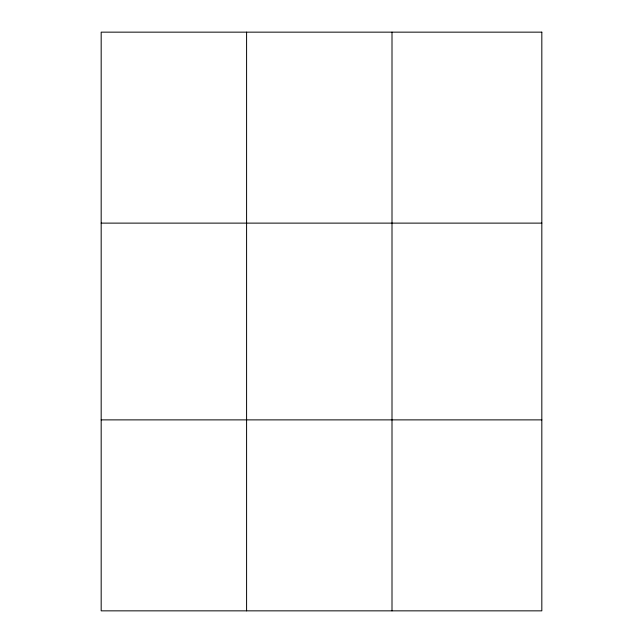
<?xml version="1.0" encoding="UTF-8"?>
<svg xmlns="http://www.w3.org/2000/svg" width="643" height="643" viewBox="0 0 643 643"><rect width="100%" height="100%" fill="white"/><g stroke="black" fill="none" stroke-linecap="round" stroke-linejoin="round"><path stroke-width="0.96" d="M246.59 610.85L246.59 32.15M392.005 610.85L392.005 32.15M101.176 223.121L541.824 223.121M101.176 419.879L541.824 419.879M541.824 32.15L541.824 610.85L101.176 610.85L101.176 32.15L541.824 32.15"/></g></svg>
